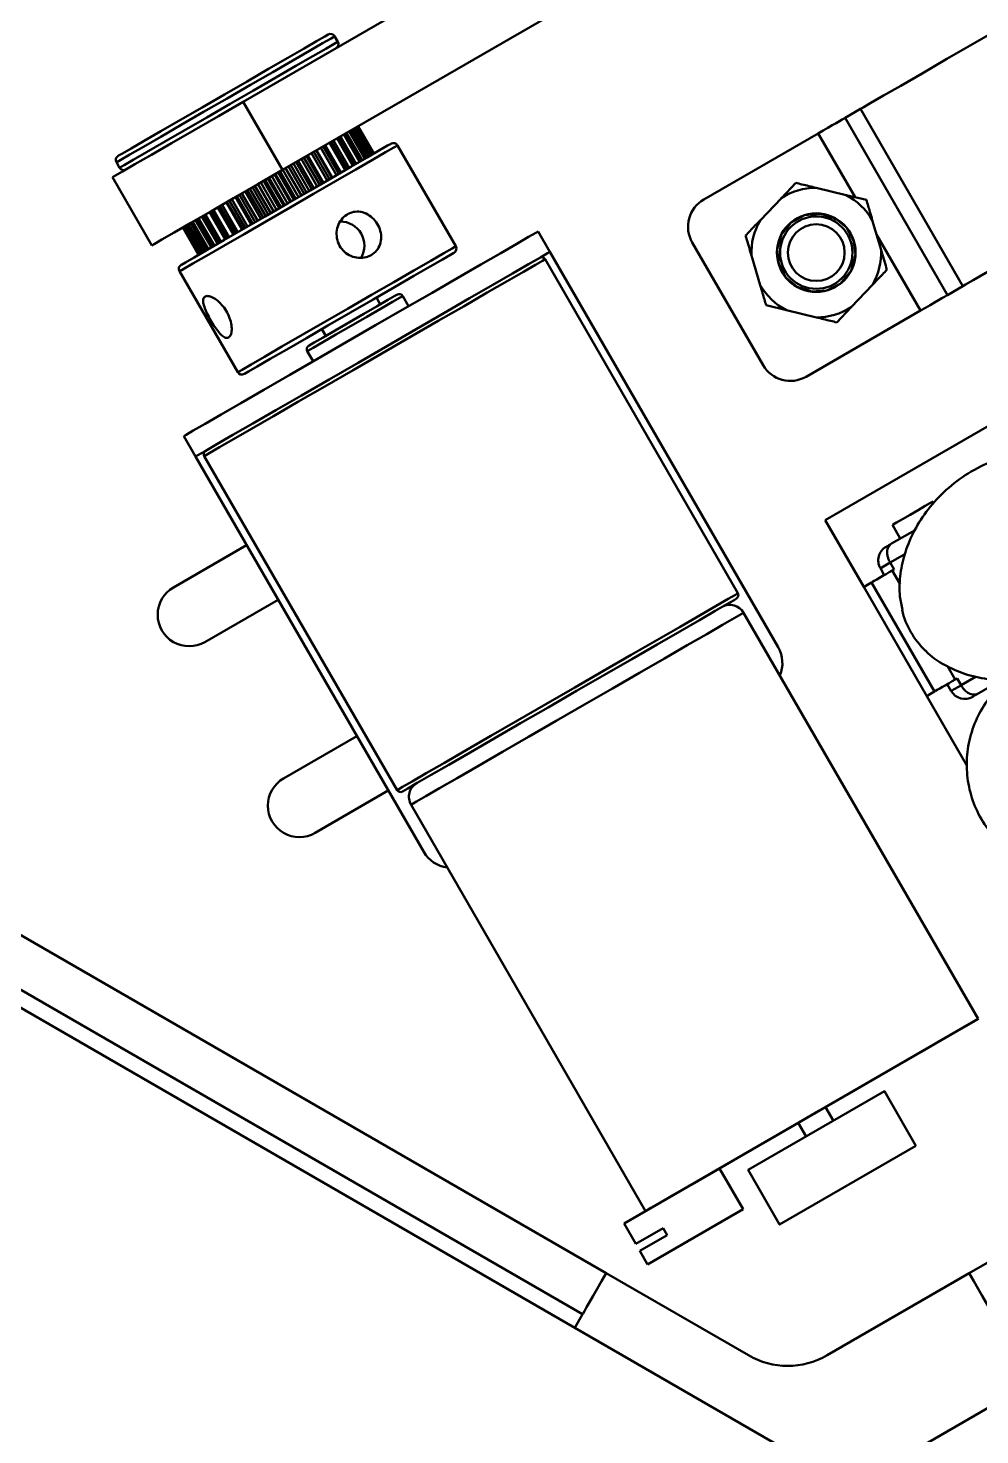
# Model space of a CAD drawing. Header units: millimetres. Extents: x 263 to 2983, y 441 to 2500.
# Drawn here: x 550.9 to 611.4, y 1739.4 to 1828.7 of the extents above; entities that cross this region are included whole.
import ezdxf

# ---------------------------------------------------------------- set-up
doc = ezdxf.new("R2010")
doc.units = ezdxf.units.MM
doc.header["$LTSCALE"] = 0.5
doc.layers.add('BOL', color=7, linetype='Continuous', lineweight=50)

# ---------------------------------------------------------------- blocks, each defined once
blk = doc.blocks.new('*U40')
at = {"layer": 'BOL'}
for p, q in [((-11.999, 6.192), (9.132, -6.008)), ((-1.803, 1.453), (-2.294, 0.589)), ((-0.071, 0.453), (-0.573, -0.405)), ((4.437, -3.297), (5.937, -0.699)), ((5.937, -0.699), (11.999, -4.199)), ((9.767, -4.065), (9.517, -4.498)), ((11.499, -5.065), (9.767, -4.065)), ((11.999, -4.199), (11.499, -5.065)), ((9.517, -4.498), (11.249, -5.498)), ((10.499, -6.797), (9.132, -6.008)), ((11.249, -5.498), (10.499, -6.797))]:
    blk.add_line(p, q, dxfattribs=at)
blk.add_lwpolyline([(-3.047, 6.797), (5.613, 1.797), (3.613, -1.667), (-5.047, 3.333)], close=True, dxfattribs=at)
blk = doc.blocks.new('*U41')
at = {"layer": 'BOL', "color": 0, "linetype": 'ByBlock', "lineweight": -2, "transparency": 16777216, "rotation": 239.9999999999999}
blk.add_blockref('*U40', (599.892, 1758.508), dxfattribs=at)
blk = doc.blocks.new('*U46')
at = {"layer": 'BOL'}
for p, q in [((-11.999, 6.192), (9.132, -6.008)), ((-1.803, 1.453), (-2.294, 0.589)), ((-0.071, 0.453), (-0.573, -0.405)), ((4.437, -3.297), (5.937, -0.699)), ((5.937, -0.699), (11.999, -4.199)), ((9.767, -4.065), (9.517, -4.498)), ((11.499, -5.065), (9.767, -4.065)), ((11.999, -4.199), (11.499, -5.065)), ((9.517, -4.498), (11.249, -5.498)), ((10.499, -6.797), (9.132, -6.008)), ((11.249, -5.498), (10.499, -6.797))]:
    blk.add_line(p, q, dxfattribs=at)
blk.add_lwpolyline([(-3.047, 6.797), (5.613, 1.797), (3.613, -1.667), (-5.047, 3.333)], close=True, dxfattribs=at)
blk = doc.blocks.new('*U47')
at = {"layer": 'BOL', "color": 0, "linetype": 'ByBlock', "lineweight": -2, "transparency": 16777216, "rotation": 120}
blk.add_blockref('*U46', (511.217, 1909.54), dxfattribs=at)

msp = doc.modelspace()

# ---------------------------------------------------------------- linework, layer by layer
at = {"layer": 'BOL'}
for p, q in [((564.56, 1824.061), (606.674, 1848.376)), ((567.06, 1819.731), (609.174, 1844.046)), ((570.567, 1827.876), (570.367, 1828.222)), ((564.56, 1824.061), (567.06, 1819.731)), ((603.779, 1823.611), (602.806, 1823.048)), ((602.806, 1823.048), (609.306, 1811.79)), ((603.779, 1823.611), (610.279, 1812.352)), ((570.947, 1821.975), (571.947, 1820.243)), ((571.037, 1822.027), (572.037, 1820.295)), ((571.129, 1822.08), (572.129, 1820.348)), ((571.293, 1822.175), (572.293, 1820.443)), ((571.364, 1822.216), (572.364, 1820.484)), ((571.437, 1822.258), (572.437, 1820.526)), ((571.561, 1822.33), (572.56, 1820.597)), ((571.611, 1822.359), (572.611, 1820.627)), ((571.664, 1822.389), (572.664, 1820.657)), ((571.745, 1822.436), (572.745, 1820.704)), ((571.775, 1822.453), (572.775, 1820.721)), ((571.806, 1822.471), (572.806, 1820.739)), ((571.843, 1822.493), (572.843, 1820.761)), ((571.851, 1822.497), (572.851, 1820.765)), ((571.861, 1822.503), (572.861, 1820.771)), ((593.82, 1817.861), (601.09, 1822.058)), ((601.09, 1822.058), (603.432, 1818)), ((569.494, 1821.137), (570.494, 1819.404)), ((569.633, 1821.216), (570.633, 1819.484)), ((569.772, 1821.297), (570.772, 1819.565)), ((570.04, 1821.452), (571.04, 1819.72)), ((570.165, 1821.523), (571.164, 1819.791)), ((570.29, 1821.596), (571.29, 1819.864)), ((570.527, 1821.733), (571.527, 1820.001)), ((570.635, 1821.795), (571.635, 1820.063)), ((570.745, 1821.858), (571.745, 1820.126)), ((578.067, 1814.886), (574.367, 1821.294)), ((556.511, 1820.222), (556.711, 1819.876)), ((567.926, 1820.231), (568.926, 1818.499)), ((568.059, 1820.308), (569.059, 1818.576)), ((568.26, 1820.424), (569.26, 1818.692)), ((568.42, 1820.517), (569.42, 1818.784)), ((568.581, 1820.609), (569.581, 1818.877)), ((568.658, 1820.653), (569.658, 1818.921)), ((568.898, 1820.792), (569.898, 1819.06)), ((569.048, 1820.879), (570.048, 1819.147)), ((569.2, 1820.966), (570.2, 1819.234)), ((569.219, 1820.977), (570.219, 1819.245)), ((556.255, 1819.266), (558.755, 1814.936)), ((566.377, 1819.337), (567.377, 1817.605)), ((566.55, 1819.437), (567.55, 1817.705)), ((566.609, 1819.471), (567.609, 1817.739)), ((566.789, 1819.574), (567.789, 1817.842)), ((566.903, 1819.64), (567.903, 1817.908)), ((567.074, 1819.739), (568.074, 1818.007)), ((567.246, 1819.838), (568.246, 1818.106)), ((567.257, 1819.845), (568.257, 1818.113)), ((567.433, 1819.946), (568.433, 1818.214)), ((567.592, 1820.038), (568.592, 1818.306)), ((567.759, 1820.135), (568.759, 1818.403)), ((564.821, 1818.439), (565.821, 1816.707)), ((564.99, 1818.536), (565.99, 1816.804)), ((565.158, 1818.633), (566.158, 1816.901)), ((565.309, 1818.72), (566.309, 1816.988)), ((565.487, 1818.823), (566.487, 1817.091)), ((565.506, 1818.834), (566.506, 1817.102)), ((565.679, 1818.934), (566.679, 1817.201)), ((565.851, 1819.033), (566.851, 1817.301)), ((565.956, 1819.094), (566.956, 1817.362)), ((566.136, 1819.198), (567.136, 1817.466)), ((566.204, 1819.237), (567.204, 1817.505)), ((598.748, 1817.951), (599.664, 1818.913)), ((600.954, 1818.6), (602.863, 1818.138)), ((563.229, 1817.519), (564.229, 1815.787)), ((563.498, 1817.675), (564.498, 1815.943)), ((563.531, 1817.694), (564.531, 1815.962)), ((563.684, 1817.782), (564.684, 1816.05)), ((563.836, 1817.87), (564.836, 1816.138)), ((564.07, 1818.005), (565.07, 1816.273)), ((564.159, 1818.056), (565.159, 1816.324)), ((564.321, 1818.15), (565.321, 1816.418)), ((564.483, 1818.243), (565.483, 1816.511)), ((564.677, 1818.355), (565.677, 1816.623)), ((597.394, 1816.529), (598.748, 1817.951)), ((602.863, 1818.138), (604.153, 1817.826)), ((561.635, 1816.599), (562.635, 1814.867)), ((561.729, 1816.653), (562.729, 1814.921)), ((561.943, 1816.777), (562.943, 1815.045)), ((562.055, 1816.842), (563.055, 1815.11)), ((562.167, 1816.906), (563.167, 1815.174)), ((562.414, 1817.049), (563.414, 1815.317)), ((562.542, 1817.123), (563.542, 1815.391)), ((562.669, 1817.196), (563.669, 1815.464)), ((562.946, 1817.356), (563.946, 1815.624)), ((563.088, 1817.438), (564.088, 1815.706)), ((560.717, 1816.069), (561.717, 1814.337)), ((560.725, 1816.073), (561.725, 1814.341)), ((560.738, 1816.081), (561.738, 1814.349)), ((560.75, 1816.088), (561.75, 1814.356)), ((560.802, 1816.118), (561.802, 1814.386)), ((560.837, 1816.138), (561.837, 1814.406)), ((560.87, 1816.158), (561.87, 1814.425)), ((560.965, 1816.212), (561.965, 1814.48)), ((561.021, 1816.245), (562.021, 1814.513)), ((561.076, 1816.276), (562.076, 1814.544)), ((561.213, 1816.355), (562.213, 1814.623)), ((561.289, 1816.399), (562.289, 1814.667)), ((561.364, 1816.442), (562.364, 1814.71)), ((561.54, 1816.544), (562.54, 1814.812)), ((584.048, 1814.528), (583.298, 1815.827)), ((604.528, 1816.552), (605.082, 1814.668)), ((593.088, 1815.129), (597.588, 1807.334)), ((604.797, 1815.636), (607.59, 1810.799)), ((595.99, 1792.844), (583.74, 1814.061)), ((598.548, 1789.413), (584.048, 1814.528)), ((597.407, 1812.41), (596.853, 1814.295)), ((560.511, 1813.294), (564.211, 1806.886)), ((604.541, 1812.434), (603.186, 1811.011)), ((610.279, 1812.352), (609.306, 1811.79)), ((573.271, 1811.193), (573.021, 1811.626)), ((575.07, 1811.077), (574.695, 1811.726)), ((599.072, 1810.825), (597.782, 1811.137)), ((600.981, 1810.363), (599.072, 1810.825)), ((600.32, 1806.602), (607.59, 1810.799)), ((603.186, 1811.011), (602.271, 1810.05)), ((569.557, 1809.626), (569.807, 1809.193)), ((621.025, 1808.741), (601.539, 1797.491)), ((568.633, 1808.226), (569.008, 1807.577)), ((561.531, 1801.528), (560.781, 1802.827)), ((576.031, 1776.413), (561.531, 1801.528)), ((562.089, 1801.561), (574.339, 1780.344)), ((608.391, 1798.676), (608.402, 1798.682)), ((601.539, 1797.491), (603.989, 1793.247)), ((605.804, 1797.182), (606.304, 1796.316)), ((605.756, 1796), (607.247, 1796.861)), ((564.781, 1795.899), (560.13, 1793.213)), ((606.598, 1795.331), (605.662, 1794.791)), ((509.683, 1794.654), (587.625, 1749.654)), ((605.038, 1794.43), (605.288, 1793.998)), ((605.662, 1794.791), (605.912, 1794.358)), ((605.797, 1794.291), (605.912, 1794.358)), ((605.797, 1794.291), (606.295, 1793.427)), ((608.478, 1786.602), (604.478, 1793.53)), ((603.989, 1793.247), (607.989, 1786.319)), ((508.183, 1792.056), (586.125, 1747.056)), ((562.13, 1789.749), (566.781, 1792.434)), ((611.255, 1765.804), (596.355, 1791.611)), ((507.683, 1791.19), (585.625, 1746.19)), ((609.308, 1788.209), (609.797, 1787.363)), ((609.797, 1787.363), (609.912, 1787.43)), ((610.162, 1786.997), (609.912, 1787.43)), ((610.162, 1786.997), (611.134, 1787.558)), ((612.773, 1787.349), (611.256, 1786.473)), ((607.989, 1786.319), (610.534, 1781.912)), ((609.288, 1787.069), (609.538, 1786.636)), ((571.781, 1783.774), (567.13, 1781.089)), ((569.13, 1777.625), (573.781, 1780.31)), ((575.224, 1779.411), (590.124, 1753.604)), ((610.683, 1749.654), (626.424, 1758.742)), ((587.625, 1749.654), (596.654, 1744.441)), ((601.654, 1744.441), (610.683, 1749.654)), ((586.125, 1747.056), (585.625, 1746.19)), ((585.625, 1746.19), (599.154, 1738.379)), ((614.683, 1742.726), (605.654, 1737.513))]:
    msp.add_line(p, q, dxfattribs=at)
at = {"layer": 'BOL', "flags": 128}
for points in [[(603.779, 1823.611), (603.945, 1823.706), (604.436, 1823.99), (605.241, 1824.454), (606.336, 1825.087), (607.692, 1825.87), (609.272, 1826.782), (611.034, 1827.799), (612.927, 1828.892), (614.903, 1830.032), (616.905, 1831.189), (618.88, 1832.329), (620.774, 1833.422), (622.535, 1834.439), (624.115, 1835.352), (625.472, 1836.135), (626.567, 1836.767), (627.371, 1837.231), (627.863, 1837.515), (628.028, 1837.611)], [(570.367, 1828.222), (570.362, 1828.219), (570.14, 1828.091), (569.605, 1827.782), (568.782, 1827.307), (567.708, 1826.687), (566.436, 1825.952), (565.023, 1825.137), (563.536, 1824.278), (562.044, 1823.417), (560.618, 1822.594), (559.324, 1821.846), (558.222, 1821.21), (557.364, 1820.715), (556.79, 1820.384), (556.527, 1820.232), (556.511, 1820.222)], [(569.958, 1828.332), (569.952, 1828.329), (569.739, 1828.206), (569.224, 1827.909), (568.431, 1827.451), (567.398, 1826.855), (566.173, 1826.147), (564.813, 1825.362), (563.382, 1824.536), (561.947, 1823.707), (560.574, 1822.914), (559.328, 1822.195), (558.267, 1821.583), (557.442, 1821.106), (556.889, 1820.787), (556.636, 1820.641), (556.621, 1820.632)], [(570.567, 1827.876), (570.562, 1827.873), (570.34, 1827.745), (569.805, 1827.436), (568.982, 1826.96), (567.908, 1826.341), (566.636, 1825.606), (565.223, 1824.79), (563.736, 1823.932), (562.244, 1823.071), (560.818, 1822.247), (559.524, 1821.5), (558.422, 1820.864), (557.564, 1820.368), (556.99, 1820.037), (556.727, 1819.885), (556.711, 1819.876)], [(610.279, 1812.352), (610.445, 1812.448), (610.936, 1812.732), (611.741, 1813.196), (612.836, 1813.828), (614.192, 1814.611), (615.772, 1815.524), (617.534, 1816.54), (619.427, 1817.634), (621.403, 1818.774), (623.405, 1819.93), (625.38, 1821.071), (627.274, 1822.164), (629.035, 1823.181), (630.615, 1824.093), (631.972, 1824.876), (633.067, 1825.509), (633.871, 1825.973), (634.363, 1826.257), (634.528, 1826.352)], [(556.255, 1819.266), (556.416, 1819.359), (556.899, 1819.638), (557.684, 1820.091), (558.735, 1820.698), (560.007, 1821.433), (561.445, 1822.263), (562.985, 1823.152), (564.56, 1824.061)], [(601.09, 1822.058), (601.399, 1822.236), (601.698, 1822.409), (601.978, 1822.57), (602.229, 1822.715), (602.443, 1822.839), (602.615, 1822.938), (602.737, 1823.009), (602.806, 1823.048)], [(574.367, 1821.294), (574.362, 1821.291), (574.14, 1821.163), (573.605, 1820.854), (572.782, 1820.379), (571.708, 1819.759), (570.436, 1819.024), (569.023, 1818.208), (567.536, 1817.35), (566.044, 1816.489), (564.618, 1815.665), (563.324, 1814.918), (562.222, 1814.282), (561.364, 1813.787), (560.79, 1813.455), (560.527, 1813.303), (560.511, 1813.294)], [(573.958, 1821.404), (573.952, 1821.401), (573.739, 1821.278), (573.224, 1820.98), (572.431, 1820.523), (571.398, 1819.927), (570.173, 1819.219), (568.813, 1818.434), (567.382, 1817.608), (565.947, 1816.779), (564.574, 1815.986), (563.328, 1815.267), (562.267, 1814.655), (561.442, 1814.178), (560.889, 1813.859), (560.636, 1813.713), (560.621, 1813.704)], [(558.755, 1814.936), (558.916, 1815.029), (559.399, 1815.308), (560.184, 1815.761), (561.235, 1816.368), (562.507, 1817.103), (563.945, 1817.932), (565.485, 1818.822), (567.06, 1819.731)], [(602.193, 1816.648), (602.885, 1816.069), (603.333, 1815.256), (603.454, 1814.369), (603.175, 1813.332), (602.479, 1812.504), (601.641, 1812.085), (600.669, 1812.01), (599.763, 1812.303), (599.036, 1812.911), (598.58, 1813.774), (598.488, 1814.708), (598.76, 1815.633), (599.368, 1816.389), (600.228, 1816.859), (601.244, 1816.955), (602.193, 1816.648), (602.193, 1816.648)], [(583.298, 1815.827), (583.144, 1815.738), (582.688, 1815.475), (581.941, 1815.043), (580.924, 1814.456), (579.664, 1813.729), (578.197, 1812.882), (576.562, 1811.938), (574.803, 1810.923), (572.969, 1809.864), (571.109, 1808.79), (569.275, 1807.731), (567.517, 1806.716), (565.881, 1805.772), (564.414, 1804.924), (563.155, 1804.197), (562.138, 1803.61), (561.391, 1803.179), (560.934, 1802.915), (560.781, 1802.827)], [(578.067, 1814.886), (578.062, 1814.882), (577.84, 1814.754), (577.305, 1814.446), (576.482, 1813.97), (575.408, 1813.35), (574.136, 1812.616), (572.723, 1811.8), (571.236, 1810.941), (569.744, 1810.08), (568.318, 1809.257), (567.024, 1808.51), (565.922, 1807.873), (565.064, 1807.378), (564.49, 1807.047), (564.227, 1806.895), (564.211, 1806.886)], [(584.048, 1814.528), (583.894, 1814.439), (583.438, 1814.176), (582.691, 1813.744), (581.674, 1813.157), (580.414, 1812.43), (578.947, 1811.583), (577.312, 1810.639), (575.553, 1809.623), (573.719, 1808.565), (571.859, 1807.491), (570.025, 1806.432), (568.267, 1805.417), (566.632, 1804.473), (565.164, 1803.625), (563.905, 1802.898), (562.888, 1802.311), (562.141, 1801.88), (561.684, 1801.616), (561.531, 1801.528)], [(583.74, 1814.061), (583.584, 1813.971), (583.121, 1813.704), (582.365, 1813.268), (581.337, 1812.674), (580.066, 1811.94), (578.59, 1811.088), (576.95, 1810.142), (575.195, 1809.128), (573.374, 1808.077), (571.539, 1807.017), (569.744, 1805.981), (568.041, 1804.997), (566.477, 1804.095), (565.099, 1803.299), (563.945, 1802.633), (563.05, 1802.116), (562.438, 1801.763), (562.128, 1801.584), (562.089, 1801.561)], [(577.958, 1814.476), (577.952, 1814.473), (577.739, 1814.35), (577.224, 1814.052), (576.431, 1813.595), (575.398, 1812.998), (574.173, 1812.291), (572.813, 1811.506), (571.382, 1810.679), (569.947, 1809.851), (568.574, 1809.058), (567.328, 1808.339), (566.267, 1807.727), (565.442, 1807.25), (564.889, 1806.931), (564.636, 1806.785), (564.621, 1806.776)], [(574.695, 1811.726), (574.531, 1811.631), (574.056, 1811.357), (573.322, 1810.933), (572.408, 1810.406), (571.414, 1809.832), (570.447, 1809.273), (569.611, 1808.791), (568.998, 1808.437), (568.674, 1808.25), (568.633, 1808.226)], [(568.725, 1808.568), (568.763, 1808.59), (569.064, 1808.764), (569.633, 1809.092), (570.409, 1809.54), (571.307, 1810.059), (572.23, 1810.592), (573.079, 1811.082), (573.76, 1811.475), (574.201, 1811.73), (574.354, 1811.818)], [(607.59, 1810.799), (607.899, 1810.978), (608.198, 1811.151), (608.478, 1811.312), (608.729, 1811.457), (608.943, 1811.581), (609.115, 1811.68), (609.237, 1811.75), (609.306, 1811.79)], [(605.804, 1797.182), (605.848, 1797.207), (606.072, 1797.337), (606.453, 1797.557), (606.933, 1797.834), (607.438, 1798.126), (607.893, 1798.388), (608.228, 1798.581), (608.391, 1798.676)], [(604.478, 1793.53), (604.544, 1793.568), (604.656, 1793.633), (604.808, 1793.72), (604.99, 1793.825), (605.192, 1793.942), (605.402, 1794.063), (605.608, 1794.182), (605.797, 1794.291)], [(605.662, 1794.791), (605.335, 1794.602), (605.128, 1794.482), (605.041, 1794.432), (605.038, 1794.43)], [(603.989, 1793.247), (603.99, 1793.248), (604.052, 1793.284), (604.215, 1793.378), (604.478, 1793.53)], [(574.339, 1780.344), (574.378, 1780.366), (574.688, 1780.545), (575.3, 1780.898), (576.195, 1781.415), (577.349, 1782.081), (578.727, 1782.877), (580.291, 1783.78), (581.994, 1784.763), (583.789, 1785.8), (585.624, 1786.859), (587.445, 1787.91), (589.201, 1788.924), (590.84, 1789.871), (592.316, 1790.723), (593.587, 1791.456), (594.615, 1792.05), (595.371, 1792.487), (595.834, 1792.754), (595.99, 1792.844), (595.99, 1792.844)], [(595.898, 1792.502), (595.745, 1792.414), (595.292, 1792.152), (594.551, 1791.724), (593.543, 1791.143), (592.298, 1790.424), (590.851, 1789.588), (589.245, 1788.661), (587.524, 1787.668), (585.739, 1786.637), (583.942, 1785.599), (582.183, 1784.584), (580.513, 1783.62), (578.981, 1782.735), (577.63, 1781.955), (576.5, 1781.302), (575.622, 1780.796), (575.023, 1780.45), (574.719, 1780.274), (574.68, 1780.252)], [(596.355, 1791.611), (596.203, 1791.523), (595.751, 1791.263), (595.013, 1790.836), (594.01, 1790.257), (592.77, 1789.541), (591.329, 1788.709), (589.729, 1787.786), (588.015, 1786.796), (586.238, 1785.77), (584.447, 1784.736), (582.695, 1783.725), (581.033, 1782.765), (579.507, 1781.884), (578.161, 1781.107), (577.036, 1780.457), (576.162, 1779.953), (575.565, 1779.608), (575.262, 1779.433), (575.224, 1779.411)], [(609.797, 1787.363), (609.608, 1787.254), (609.402, 1787.135), (609.192, 1787.014), (608.99, 1786.897), (608.808, 1786.792), (608.656, 1786.705), (608.544, 1786.64), (608.478, 1786.602)], [(607.989, 1786.319), (607.99, 1786.32), (608.052, 1786.356), (608.215, 1786.45), (608.478, 1786.602)], [(611.256, 1786.473), (611.063, 1786.362), (610.945, 1786.294), (610.904, 1786.27), (610.904, 1786.27)], [(590.124, 1753.604), (590.162, 1753.626), (590.465, 1753.8), (591.062, 1754.145), (591.936, 1754.65), (593.061, 1755.3), (594.407, 1756.076), (595.933, 1756.957), (597.595, 1757.917), (599.347, 1758.929), (601.138, 1759.962), (602.915, 1760.989), (604.629, 1761.978), (606.229, 1762.902), (607.67, 1763.734), (608.91, 1764.45), (609.913, 1765.029), (610.651, 1765.455), (611.103, 1765.716), (611.255, 1765.804), (611.255, 1765.804)], [(587.625, 1749.654), (587.332, 1749.147), (587.051, 1748.66), (586.792, 1748.21), (586.564, 1747.817), (586.378, 1747.494), (586.239, 1747.254), (586.154, 1747.106), (586.125, 1747.056)], [(610.683, 1749.654), (610.975, 1749.147), (611.257, 1748.66), (611.516, 1748.21), (611.743, 1747.817), (611.93, 1747.494), (612.068, 1747.254), (612.154, 1747.106), (612.183, 1747.056)]]:
    msp.add_lwpolyline(points, dxfattribs=at)
at = {"layer": 'BOL'}
for radius in [2.5, 2.3, 1.8]:
    msp.add_circle((600.967, 1814.481), radius, dxfattribs=at)
for centre, radius, start, end in [((570.108, 1828.072), 0.3, 30, 120), ((570.308, 1827.726), 0.3, 300, 30), ((574.108, 1821.144), 0.3, 30, 120), ((556.771, 1820.372), 0.3, 120, 210), ((556.971, 1820.026), 0.3, 210, 300), ((600.967, 1814.481), 4.119, 90.18721, 122.59771), ((594.82, 1816.129), 2, 120, 210), ((600.967, 1814.481), 4.119, 30.18721, 62.59771), ((570.718, 1814.915), 1.547, 330.27154, 89.70554), ((600.967, 1814.481), 4.119, 150.18721, 182.59771), ((577.808, 1814.736), 0.3, 300, 30), ((583.523, 1813.936), 0.25, 30, 120), ((600.967, 1814.481), 4.119, 330.18721, 2.59771), ((560.771, 1813.444), 0.3, 120, 210), ((600.967, 1814.481), 4.119, 210.18721, 242.59771), ((574.479, 1811.601), 0.25, 30, 120), ((600.967, 1814.481), 4.119, 270.18721, 302.59771), ((568.85, 1808.351), 0.25, 120, 210), ((564.471, 1807.036), 0.3, 210, 300), ((599.32, 1808.334), 2, 210, 300), ((562.305, 1801.686), 0.25, 120, 210), ((605.904, 1794.931), 1, 120, 210), ((549.131, 1893.642), 112.874, 299.90439, 300.11068), ((561.13, 1791.481), 2, 120, 300), ((595.773, 1792.719), 0.25, 300, 30), ((595.489, 1791.111), 1, 30, 120), ((611.562, 1793.001), 5.285, 193.28016, 226.22825), ((596.815, 1788.413), 2, 336.8699, 30), ((846.597, 1376.757), 473.495, 119.95634, 120.04356), ((610.404, 1787.136), 1, 210, 300), ((568.13, 1779.357), 2, 120, 300), ((574.555, 1780.469), 0.25, 210, 300), ((576.09, 1779.911), 1, 120, 210), ((577.763, 1777.413), 2, 210, 263.1301), ((599.154, 1748.771), 5, 240, 300)]:
    msp.add_arc(centre, radius, start, end, dxfattribs=at)
for points, knots in [([(599.664, 1818.913), (599.795, 1818.881), (600.219, 1818.778), (600.654, 1818.673), (600.954, 1818.6)], [0, 0, 0, 0, 0.309713, 1, 1, 1, 1]), ([(604.153, 1817.826), (604.226, 1817.577), (604.35, 1817.157), (604.476, 1816.727), (604.528, 1816.552)], [0, 0, 0, 0, 0.592746, 1, 1, 1, 1]), ([(572.693, 1814.323), (572.817, 1814.414), (573.066, 1814.595), (573.282, 1815.012), (573.351, 1815.486), (573.262, 1815.981), (573.029, 1816.437), (572.684, 1816.801), (572.26, 1817.038), (571.795, 1817.117), (571.337, 1817.024), (570.939, 1816.768), (570.645, 1816.382), (570.486, 1815.907), (570.488, 1815.396), (570.658, 1814.912), (570.975, 1814.515), (571.401, 1814.242), (571.888, 1814.122), (572.342, 1814.156), (572.589, 1814.273), (572.693, 1814.323)], [0, 0, 0, 0, 0.053057, 0.106081, 0.159678, 0.213696, 0.267086, 0.319774, 0.372784, 0.426621, 0.480524, 0.533624, 0.586327, 0.639607, 0.693583, 0.747294, 0.800149, 0.85292, 0.906478, 0.960497, 1, 1, 1, 1]), ([(602.099, 1816.483), (602.117, 1816.514), (602.148, 1816.569), (602.179, 1816.624), (602.193, 1816.648)], [0, 0, 0, 0, 0.560024, 1, 1, 1, 1]), ([(596.478, 1815.568), (596.571, 1815.666), (596.872, 1815.982), (597.181, 1816.306), (597.394, 1816.529)], [0, 0, 0, 0, 0.309702, 1, 1, 1, 1]), ([(596.853, 1814.295), (596.834, 1814.358), (596.708, 1814.788), (596.584, 1815.209), (596.478, 1815.568)], [0, 0, 0, 0, 0.146018, 1, 1, 1, 1]), ([(605.082, 1814.668), (605.1, 1814.605), (605.227, 1814.175), (605.351, 1813.754), (605.456, 1813.395)], [0, 0, 0, 0, 0.145941, 1, 1, 1, 1]), ([(605.456, 1813.395), (605.363, 1813.297), (605.062, 1812.981), (604.754, 1812.657), (604.541, 1812.434)], [0, 0, 0, 0, 0.309702, 1, 1, 1, 1]), ([(597.782, 1811.137), (597.708, 1811.386), (597.585, 1811.806), (597.458, 1812.235), (597.407, 1812.41)], [0, 0, 0, 0, 0.592712, 1, 1, 1, 1]), ([(563.639, 1809.096), (563.689, 1809.144), (563.789, 1809.239), (563.845, 1809.564), (563.81, 1809.978), (563.669, 1810.443), (563.429, 1810.894), (563.118, 1811.278), (562.776, 1811.562), (562.45, 1811.722), (562.191, 1811.743), (562.037, 1811.628), (562.002, 1811.392), (562.079, 1811.054), (562.251, 1810.641), (562.486, 1810.195), (562.751, 1809.767), (563.021, 1809.404), (563.277, 1809.151), (563.49, 1809.045), (563.595, 1809.081), (563.639, 1809.096)], [0, 0, 0, 0, 0.053049, 0.106084, 0.159687, 0.213698, 0.26708, 0.319773, 0.372777, 0.426623, 0.480526, 0.533631, 0.586328, 0.639604, 0.693582, 0.747287, 0.800147, 0.852912, 0.906478, 0.960495, 1, 1, 1, 1]), ([(602.271, 1810.05), (602.139, 1810.082), (601.715, 1810.185), (601.281, 1810.29), (600.981, 1810.363)], [0, 0, 0, 0, 0.309693, 1, 1, 1, 1]), ([(615.962, 1801.892), (615.766, 1801.907), (615.036, 1801.96), (613.692, 1801.751), (612.012, 1801.242), (610.418, 1800.392), (609.045, 1799.31), (607.93, 1798.057), (607.096, 1796.703), (606.542, 1795.317), (606.274, 1793.963), (606.224, 1792.793), (606.379, 1792.073), (606.441, 1791.785)], [0, 0, 0, 0, 0.037402, 0.139313, 0.254388, 0.367138, 0.476488, 0.581668, 0.682058, 0.776934, 0.865378, 0.94616, 1, 1, 1, 1]), ([(605.756, 1796), (605.755, 1795.999), (605.67, 1795.95), (605.539, 1795.815), (605.46, 1795.529), (605.485, 1795.242), (605.553, 1795.003), (605.626, 1794.862), (605.662, 1794.791)], [0, 0, 0, 0, 0.002968, 0.336055, 0.617221, 0.785575, 0.892358, 1, 1, 1, 1]), ([(607.912, 1789.204), (607.969, 1789.141), (608.329, 1788.752), (609.155, 1788.241), (610.407, 1787.673), (611.856, 1787.347), (613.416, 1787.273), (615.081, 1787.486), (616.76, 1788.018), (618.351, 1788.869), (619.712, 1789.961), (620.78, 1791.136), (621.267, 1791.998), (621.482, 1792.378)], [0, 0, 0, 0, 0.015059, 0.094004, 0.182508, 0.27704, 0.375733, 0.47729, 0.59185, 0.704072, 0.812896, 0.917549, 1, 1, 1, 1]), ([(613.11, 1787.333), (613.01, 1787.263), (612.505, 1786.91), (611.795, 1786.031), (611.048, 1784.75), (610.608, 1783.324), (610.475, 1781.843), (610.659, 1780.367), (611.152, 1778.964), (611.932, 1777.698), (612.963, 1776.624), (614.2, 1775.793), (615.586, 1775.244), (617.058, 1775), (618.549, 1775.074), (619.996, 1775.46), (621.31, 1776.156), (622.242, 1776.86), (622.636, 1777.383), (622.731, 1777.51)], [0, 0, 0, 0, 0.015887, 0.080297, 0.144595, 0.208772, 0.272834, 0.336813, 0.400754, 0.46471, 0.528731, 0.592837, 0.657055, 0.721386, 0.785811, 0.850295, 0.914795, 0.979263, 1, 1, 1, 1]), ([(610.162, 1786.997), (610.205, 1786.929), (610.291, 1786.796), (610.464, 1786.618), (610.701, 1786.453), (610.988, 1786.378), (611.17, 1786.423), (611.255, 1786.473), (611.256, 1786.473)], [0, 0, 0, 0, 0.107593, 0.214424, 0.38277, 0.663951, 0.997032, 1, 1, 1, 1])]:
    msp.add_open_spline(points, degree=3, knots=knots, dxfattribs=at)

# ---------------------------------------------------------------- block references
for name, p in [('*U41', (0, 0)), ('*U47', (105, -181.865))]:
    msp.add_blockref(name, p, dxfattribs=at)

doc.saveas('drawing.dxf')
